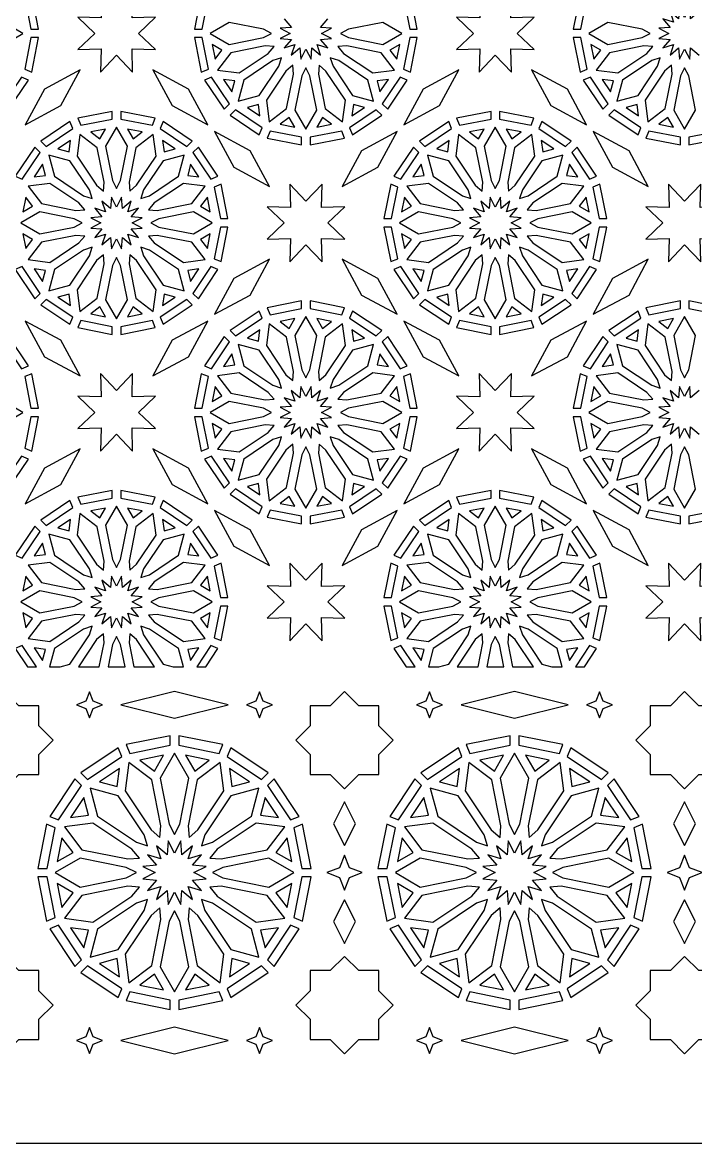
# Model space of a CAD drawing. Header units: millimetres. Extents: x 5 to 1085, y 1055 to 2435.
# Drawn here: x 300.3 to 549.1, y 1054.8 to 1469 of the extents above; entities that cross this region are included whole.
import ezdxf

# ---------------------------------------------------------------- set-up
doc = ezdxf.new("R2010")
doc.units = ezdxf.units.MM
doc.layers.add('CUT', color=1, linetype='CONTINUOUS')

msp = doc.modelspace()

# ---------------------------------------------------------------- linework, layer by layer
at = {"layer": 'CUT'}
for points in [[(1085.15, 2435), (1085.15, 1054.85), (5, 1054.85), (5, 2435)], [(306.266, 1466.5), (303.732, 1479.233), (301.133, 1478.155), (303.451, 1466.5)], [(335.075, 1456.839), (341.026, 1450.558), (340.793, 1459.207), (349.442, 1458.974), (343.161, 1464.925), (349.442, 1470.876), (340.793, 1470.643), (341.026, 1479.292), (335.075, 1473.011), (329.124, 1479.292), (329.357, 1470.643), (320.708, 1470.876), (326.989, 1464.925), (320.708, 1458.974), (329.357, 1459.207), (329.124, 1450.558)], [(366.699, 1466.5), (369.017, 1478.155), (366.418, 1479.233), (363.884, 1466.5)], [(446.266, 1466.5), (443.732, 1479.233), (441.133, 1478.155), (443.451, 1466.5)], [(475.075, 1456.839), (481.026, 1450.558), (480.793, 1459.207), (489.442, 1458.974), (483.161, 1464.925), (489.442, 1470.876), (480.793, 1470.643), (481.026, 1479.292), (475.075, 1473.011), (469.124, 1479.292), (469.357, 1470.643), (460.708, 1470.876), (466.989, 1464.925), (460.708, 1458.974), (469.357, 1459.207), (469.124, 1450.558)], [(506.699, 1466.5), (509.017, 1478.155), (506.418, 1479.233), (503.884, 1466.5)], [(280.763, 1463.411), (293.475, 1460.882), (300.479, 1464.925), (293.475, 1468.968), (280.763, 1466.439), (277.806, 1464.925)], [(389.387, 1466.439), (376.675, 1468.968), (369.671, 1464.925), (376.675, 1460.882), (389.387, 1463.411), (392.344, 1464.925)], [(420.763, 1463.411), (433.475, 1460.882), (440.479, 1464.925), (433.475, 1468.968), (420.763, 1466.439), (417.806, 1464.925)], [(529.387, 1466.439), (516.675, 1468.968), (509.671, 1464.925), (516.675, 1460.882), (529.387, 1463.411), (532.344, 1464.925)], [(303.732, 1450.617), (306.266, 1463.35), (303.451, 1463.35), (301.133, 1451.695)], [(369.017, 1451.695), (366.699, 1463.35), (363.884, 1463.35), (366.418, 1450.617)], [(443.732, 1450.617), (446.266, 1463.35), (443.451, 1463.35), (441.133, 1451.695)], [(509.017, 1451.695), (506.699, 1463.35), (503.884, 1463.35), (506.418, 1450.617)], [(371.49, 1455.41), (374.057, 1458.755), (370.406, 1460.863)], [(393.313, 1460.053), (390.002, 1460.321), (377.289, 1457.792), (372.367, 1451.376), (380.384, 1450.321), (391.162, 1457.523)], [(418.988, 1457.523), (429.766, 1450.321), (437.783, 1451.376), (432.861, 1457.792), (420.148, 1460.321), (416.837, 1460.053)], [(439.744, 1460.863), (436.093, 1458.755), (438.66, 1455.41)], [(511.49, 1455.41), (514.057, 1458.755), (510.406, 1460.863)], [(533.313, 1460.053), (530.002, 1460.321), (517.289, 1457.792), (512.367, 1451.376), (520.384, 1450.321), (531.162, 1457.523)], [(392.911, 1454.903), (382.134, 1447.702), (380.041, 1439.891), (387.852, 1441.984), (395.053, 1452.761), (396.073, 1455.923)], [(415.097, 1452.761), (422.298, 1441.984), (430.109, 1439.891), (428.016, 1447.702), (417.239, 1454.903), (414.077, 1455.923)], [(532.911, 1454.903), (522.134, 1447.702), (520.041, 1439.891), (527.852, 1441.984), (535.053, 1452.761), (536.073, 1455.923)], [(301.321, 1431.171), (314.519, 1438.276), (321.624, 1451.474), (308.426, 1444.369)], [(368.829, 1431.171), (361.724, 1444.369), (348.526, 1451.474), (355.631, 1438.276)], [(397.673, 1451.012), (390.471, 1440.234), (391.526, 1432.217), (397.942, 1437.139), (400.471, 1449.852), (400.203, 1453.163)], [(403.561, 1449.237), (401.032, 1436.525), (405.075, 1429.521), (409.118, 1436.525), (406.589, 1449.237), (405.075, 1452.194)], [(409.679, 1449.852), (412.208, 1437.139), (418.624, 1432.217), (419.679, 1440.234), (412.477, 1451.012), (409.947, 1453.163)], [(441.321, 1431.171), (454.519, 1438.276), (461.624, 1451.474), (448.426, 1444.369)], [(508.829, 1431.171), (501.724, 1444.369), (488.526, 1451.474), (495.631, 1438.276)], [(537.673, 1451.012), (530.471, 1440.234), (531.526, 1432.217), (537.942, 1437.139), (540.471, 1449.852), (540.203, 1453.163)], [(543.561, 1449.237), (541.032, 1436.525), (545.075, 1429.521), (549.118, 1436.525), (546.589, 1449.237), (545.075, 1452.194)], [(299.927, 1448.784), (293.325, 1438.903), (295.314, 1436.913), (302.527, 1447.707)], [(376.825, 1438.903), (370.223, 1448.784), (367.623, 1447.707), (374.836, 1436.913)], [(377.688, 1443.282), (378.779, 1447.355), (374.599, 1447.905)], [(435.551, 1447.905), (431.371, 1447.355), (432.462, 1443.282)], [(439.927, 1448.784), (433.325, 1438.903), (435.314, 1436.913), (442.527, 1447.707)], [(516.825, 1438.903), (510.223, 1448.784), (507.623, 1447.707), (514.836, 1436.913)], [(517.688, 1443.282), (518.779, 1447.355), (514.599, 1447.905)], [(388.055, 1434.449), (387.505, 1438.629), (383.432, 1437.538)], [(426.718, 1437.538), (422.645, 1438.629), (422.095, 1434.449)], [(528.055, 1434.449), (527.505, 1438.629), (523.432, 1437.538)], [(333.5, 1436.116), (320.767, 1433.582), (321.845, 1430.983), (333.5, 1433.301)], [(349.383, 1433.582), (336.65, 1436.116), (336.65, 1433.301), (348.305, 1430.983)], [(388.934, 1430.073), (379.053, 1436.675), (377.063, 1434.686), (387.857, 1427.473)], [(401.013, 1430.256), (398.905, 1433.907), (395.56, 1431.34)], [(414.59, 1431.34), (411.245, 1433.907), (409.137, 1430.256)], [(431.097, 1436.675), (421.216, 1430.073), (422.293, 1427.473), (433.087, 1434.686)], [(473.5, 1436.116), (460.767, 1433.582), (461.845, 1430.983), (473.5, 1433.301)], [(489.383, 1433.582), (476.65, 1436.116), (476.65, 1433.301), (488.305, 1430.983)], [(528.934, 1430.073), (519.053, 1436.675), (517.063, 1434.686), (527.857, 1427.473)], [(541.013, 1430.256), (538.905, 1433.907), (535.56, 1431.34)], [(309.053, 1423.175), (318.934, 1429.777), (317.857, 1432.377), (307.063, 1425.164)], [(331.013, 1429.594), (325.56, 1428.51), (328.905, 1425.943)], [(336.589, 1410.613), (339.118, 1423.325), (335.075, 1430.329), (331.032, 1423.325), (333.561, 1410.613), (335.075, 1407.656)], [(344.59, 1428.51), (339.137, 1429.594), (341.245, 1425.943)], [(363.087, 1425.164), (352.293, 1432.377), (351.216, 1429.777), (361.097, 1423.175)], [(403.5, 1426.549), (391.845, 1428.867), (390.767, 1426.268), (403.5, 1423.734)], [(418.305, 1428.867), (406.65, 1426.549), (406.65, 1423.734), (419.383, 1426.268)], [(449.053, 1423.175), (458.934, 1429.777), (457.857, 1432.377), (447.063, 1425.164)], [(471.013, 1429.594), (465.56, 1428.51), (468.905, 1425.943)], [(476.589, 1410.613), (479.118, 1423.325), (475.075, 1430.329), (471.032, 1423.325), (473.561, 1410.613), (475.075, 1407.656)], [(484.59, 1428.51), (479.137, 1429.594), (481.245, 1425.943)], [(503.087, 1425.164), (492.293, 1432.377), (491.216, 1429.777), (501.097, 1423.175)], [(543.5, 1426.549), (531.845, 1428.867), (530.767, 1426.268), (543.5, 1423.734)], [(546.65, 1423.734), (559.383, 1426.268), (558.305, 1428.867), (546.65, 1426.549)], [(318.055, 1425.401), (313.432, 1422.312), (317.505, 1421.221)], [(330.471, 1409.998), (327.942, 1422.711), (321.526, 1427.633), (320.471, 1419.616), (327.673, 1408.838), (330.203, 1406.687)], [(342.477, 1408.838), (349.679, 1419.616), (348.624, 1427.633), (342.208, 1422.711), (339.679, 1409.998), (339.947, 1406.687)], [(352.095, 1425.401), (352.645, 1421.221), (356.718, 1422.312)], [(371.321, 1428.679), (378.426, 1415.481), (391.624, 1408.376), (384.519, 1421.574)], [(438.829, 1428.679), (425.631, 1421.574), (418.526, 1408.376), (431.724, 1415.481)], [(458.055, 1425.401), (453.432, 1422.312), (457.505, 1421.221)], [(470.471, 1409.998), (467.942, 1422.711), (461.526, 1427.633), (460.471, 1419.616), (467.673, 1408.838), (470.203, 1406.687)], [(482.477, 1408.838), (489.679, 1419.616), (488.624, 1427.633), (482.208, 1422.711), (479.679, 1409.998), (479.947, 1406.687)], [(492.095, 1425.401), (492.645, 1421.221), (496.718, 1422.312)], [(511.321, 1428.679), (518.426, 1415.481), (531.624, 1408.376), (524.519, 1421.574)], [(300.223, 1411.066), (306.825, 1420.947), (304.836, 1422.937), (297.623, 1412.143)], [(372.527, 1412.143), (365.314, 1422.937), (363.325, 1420.947), (369.927, 1411.066)], [(440.223, 1411.066), (446.825, 1420.947), (444.836, 1422.937), (437.623, 1412.143)], [(512.527, 1412.143), (505.314, 1422.937), (503.325, 1420.947), (509.927, 1411.066)], [(307.688, 1416.568), (304.599, 1411.945), (308.779, 1412.495)], [(325.053, 1407.089), (317.852, 1417.866), (310.041, 1419.959), (312.134, 1412.148), (322.911, 1404.947), (326.073, 1403.927)], [(347.239, 1404.947), (358.016, 1412.148), (360.109, 1419.959), (352.298, 1417.866), (345.097, 1407.089), (344.077, 1403.927)], [(362.462, 1416.568), (361.371, 1412.495), (365.551, 1411.945)], [(447.688, 1416.568), (444.599, 1411.945), (448.779, 1412.495)], [(465.053, 1407.089), (457.852, 1417.866), (450.041, 1419.959), (452.134, 1412.148), (462.911, 1404.947), (466.073, 1403.927)], [(487.239, 1404.947), (498.016, 1412.148), (500.109, 1419.959), (492.298, 1417.866), (485.097, 1407.089), (484.077, 1403.927)], [(502.462, 1416.568), (501.371, 1412.495), (505.551, 1411.945)], [(321.162, 1402.327), (310.384, 1409.529), (302.367, 1408.474), (307.289, 1402.058), (320.002, 1399.529), (323.313, 1399.797)], [(350.148, 1399.529), (362.861, 1402.058), (367.783, 1408.474), (359.766, 1409.529), (348.988, 1402.327), (346.837, 1399.797)], [(376.266, 1396.5), (373.732, 1409.233), (371.133, 1408.155), (373.451, 1396.5)], [(405.075, 1386.839), (411.026, 1380.558), (410.793, 1389.207), (419.442, 1388.974), (413.161, 1394.925), (419.442, 1400.876), (410.793, 1400.643), (411.026, 1409.292), (405.075, 1403.011), (399.124, 1409.292), (399.357, 1400.643), (390.708, 1400.876), (396.989, 1394.925), (390.708, 1388.974), (399.357, 1389.207), (399.124, 1380.558)], [(436.699, 1396.5), (439.017, 1408.155), (436.418, 1409.233), (433.884, 1396.5)], [(461.162, 1402.327), (450.384, 1409.529), (442.367, 1408.474), (447.289, 1402.058), (460.002, 1399.529), (463.313, 1399.797)], [(490.148, 1399.529), (502.861, 1402.058), (507.783, 1408.474), (499.766, 1409.529), (488.988, 1402.327), (486.837, 1399.797)], [(516.266, 1396.5), (513.732, 1409.233), (511.133, 1408.155), (513.451, 1396.5)], [(545.075, 1386.839), (551.026, 1380.558), (550.793, 1389.207), (559.442, 1388.974), (553.161, 1394.925), (559.442, 1400.876), (550.793, 1400.643), (551.026, 1409.292), (545.075, 1403.011), (539.124, 1409.292), (539.357, 1400.643), (530.708, 1400.876), (536.989, 1394.925), (530.708, 1388.974), (539.357, 1389.207), (539.124, 1380.558)], [(301.49, 1404.44), (300.406, 1398.987), (304.057, 1401.095)], [(335.075, 1389.101), (336.968, 1385.407), (337.303, 1389.545), (340.467, 1386.856), (339.193, 1390.807), (343.144, 1389.533), (340.455, 1392.697), (344.593, 1393.032), (340.899, 1394.925), (344.593, 1396.818), (340.455, 1397.153), (343.144, 1400.317), (339.193, 1399.043), (340.467, 1402.994), (337.303, 1400.305), (336.968, 1404.443), (335.075, 1400.749), (333.182, 1404.443), (332.847, 1400.305), (329.683, 1402.994), (330.957, 1399.043), (327.006, 1400.317), (329.695, 1397.153), (325.557, 1396.818), (329.251, 1394.925), (325.557, 1393.032), (329.695, 1392.697), (327.006, 1389.533), (330.957, 1390.807), (329.683, 1386.856), (332.847, 1389.545), (333.182, 1385.407)], [(368.66, 1404.44), (366.093, 1401.095), (369.744, 1398.987)], [(441.49, 1404.44), (440.406, 1398.987), (444.057, 1401.095)], [(475.075, 1389.101), (476.968, 1385.407), (477.303, 1389.545), (480.467, 1386.856), (479.193, 1390.807), (483.144, 1389.533), (480.455, 1392.697), (484.593, 1393.032), (480.899, 1394.925), (484.593, 1396.818), (480.455, 1397.153), (483.144, 1400.317), (479.193, 1399.043), (480.467, 1402.994), (477.303, 1400.305), (476.968, 1404.443), (475.075, 1400.749), (473.182, 1404.443), (472.847, 1400.305), (469.683, 1402.994), (470.957, 1399.043), (467.006, 1400.317), (469.695, 1397.153), (465.557, 1396.818), (469.251, 1394.925), (465.557, 1393.032), (469.695, 1392.697), (467.006, 1389.533), (470.957, 1390.807), (469.683, 1386.856), (472.847, 1389.545), (473.182, 1385.407)], [(508.66, 1404.44), (506.093, 1401.095), (509.744, 1398.987)], [(319.387, 1396.439), (306.675, 1398.968), (299.671, 1394.925), (306.675, 1390.882), (319.387, 1393.411), (322.344, 1394.925)], [(350.763, 1393.411), (363.475, 1390.882), (370.479, 1394.925), (363.475, 1398.968), (350.763, 1396.439), (347.806, 1394.925)], [(459.387, 1396.439), (446.675, 1398.968), (439.671, 1394.925), (446.675, 1390.882), (459.387, 1393.411), (462.344, 1394.925)], [(490.763, 1393.411), (503.475, 1390.882), (510.479, 1394.925), (503.475, 1398.968), (490.763, 1396.439), (487.806, 1394.925)], [(373.732, 1380.617), (376.266, 1393.35), (373.451, 1393.35), (371.133, 1381.695)], [(439.017, 1381.695), (436.699, 1393.35), (433.884, 1393.35), (436.418, 1380.617)], [(513.732, 1380.617), (516.266, 1393.35), (513.451, 1393.35), (511.133, 1381.695)], [(301.49, 1385.41), (304.057, 1388.755), (300.406, 1390.863)], [(323.313, 1390.053), (320.002, 1390.321), (307.289, 1387.792), (302.367, 1381.376), (310.384, 1380.321), (321.162, 1387.523)], [(348.988, 1387.523), (359.766, 1380.321), (367.783, 1381.376), (362.861, 1387.792), (350.148, 1390.321), (346.837, 1390.053)], [(369.744, 1390.863), (366.093, 1388.755), (368.66, 1385.41)], [(441.49, 1385.41), (444.057, 1388.755), (440.406, 1390.863)], [(463.313, 1390.053), (460.002, 1390.321), (447.289, 1387.792), (442.367, 1381.376), (450.384, 1380.321), (461.162, 1387.523)], [(488.988, 1387.523), (499.766, 1380.321), (507.783, 1381.376), (502.861, 1387.792), (490.148, 1390.321), (486.837, 1390.053)], [(509.744, 1390.863), (506.093, 1388.755), (508.66, 1385.41)], [(322.911, 1384.903), (312.134, 1377.702), (310.041, 1369.891), (317.852, 1371.984), (325.053, 1382.761), (326.073, 1385.923)], [(345.097, 1382.761), (352.298, 1371.984), (360.109, 1369.891), (358.016, 1377.702), (347.239, 1384.903), (344.077, 1385.923)], [(462.911, 1384.903), (452.134, 1377.702), (450.041, 1369.891), (457.852, 1371.984), (465.053, 1382.761), (466.073, 1385.923)], [(485.097, 1382.761), (492.298, 1371.984), (500.109, 1369.891), (498.016, 1377.702), (487.239, 1384.903), (484.077, 1385.923)], [(327.673, 1381.012), (320.471, 1370.234), (321.526, 1362.217), (327.942, 1367.139), (330.471, 1379.852), (330.203, 1383.163)], [(333.561, 1379.237), (331.032, 1366.525), (335.075, 1359.521), (339.118, 1366.525), (336.589, 1379.237), (335.075, 1382.194)], [(339.679, 1379.852), (342.208, 1367.139), (348.624, 1362.217), (349.679, 1370.234), (342.477, 1381.012), (339.947, 1383.163)], [(371.321, 1361.171), (384.519, 1368.276), (391.624, 1381.474), (378.426, 1374.369)], [(438.829, 1361.171), (431.724, 1374.369), (418.526, 1381.474), (425.631, 1368.276)], [(467.673, 1381.012), (460.471, 1370.234), (461.526, 1362.217), (467.942, 1367.139), (470.471, 1379.852), (470.203, 1383.163)], [(473.561, 1379.237), (471.032, 1366.525), (475.075, 1359.521), (479.118, 1366.525), (476.589, 1379.237), (475.075, 1382.194)], [(479.679, 1379.852), (482.208, 1367.139), (488.624, 1362.217), (489.679, 1370.234), (482.477, 1381.012), (479.947, 1383.163)], [(511.321, 1361.171), (524.519, 1368.276), (531.624, 1381.474), (518.426, 1374.369)], [(306.825, 1368.903), (300.223, 1378.784), (297.623, 1377.707), (304.836, 1366.913)], [(307.688, 1373.282), (308.779, 1377.355), (304.599, 1377.905)], [(365.551, 1377.905), (361.371, 1377.355), (362.462, 1373.282)], [(369.927, 1378.784), (363.325, 1368.903), (365.314, 1366.913), (372.527, 1377.707)], [(446.825, 1368.903), (440.223, 1378.784), (437.623, 1377.707), (444.836, 1366.913)], [(447.688, 1373.282), (448.779, 1377.355), (444.599, 1377.905)], [(505.551, 1377.905), (501.371, 1377.355), (502.462, 1373.282)], [(509.927, 1378.784), (503.325, 1368.903), (505.314, 1366.913), (512.527, 1377.707)], [(318.934, 1360.073), (309.053, 1366.675), (307.063, 1364.686), (317.857, 1357.473)], [(318.055, 1364.449), (317.505, 1368.629), (313.432, 1367.538)], [(361.097, 1366.675), (351.216, 1360.073), (352.293, 1357.473), (363.087, 1364.686)], [(356.718, 1367.538), (352.645, 1368.629), (352.095, 1364.449)], [(458.934, 1360.073), (449.053, 1366.675), (447.063, 1364.686), (457.857, 1357.473)], [(458.055, 1364.449), (457.505, 1368.629), (453.432, 1367.538)], [(501.097, 1366.675), (491.216, 1360.073), (492.293, 1357.473), (503.087, 1364.686)], [(496.718, 1367.538), (492.645, 1368.629), (492.095, 1364.449)], [(331.013, 1360.256), (328.905, 1363.907), (325.56, 1361.34)], [(344.59, 1361.34), (341.245, 1363.907), (339.137, 1360.256)], [(403.5, 1366.116), (390.767, 1363.582), (391.845, 1360.983), (403.5, 1363.301)], [(419.383, 1363.582), (406.65, 1366.116), (406.65, 1363.301), (418.305, 1360.983)], [(471.013, 1360.256), (468.905, 1363.907), (465.56, 1361.34)], [(484.59, 1361.34), (481.245, 1363.907), (479.137, 1360.256)], [(543.5, 1366.116), (530.767, 1363.582), (531.845, 1360.983), (543.5, 1363.301)], [(546.65, 1363.301), (558.305, 1360.983), (559.383, 1363.582), (546.65, 1366.116)], [(301.321, 1358.679), (308.426, 1345.481), (321.624, 1338.376), (314.519, 1351.574)], [(333.5, 1356.549), (321.845, 1358.867), (320.767, 1356.268), (333.5, 1353.734)], [(348.305, 1358.867), (336.65, 1356.549), (336.65, 1353.734), (349.383, 1356.268)], [(368.829, 1358.679), (355.631, 1351.574), (348.526, 1338.376), (361.724, 1345.481)], [(379.053, 1353.175), (388.934, 1359.777), (387.857, 1362.377), (377.063, 1355.164)], [(401.013, 1359.594), (395.56, 1358.51), (398.905, 1355.943)], [(406.589, 1340.613), (409.118, 1353.325), (405.075, 1360.329), (401.032, 1353.325), (403.561, 1340.613), (405.075, 1337.656)], [(414.59, 1358.51), (409.137, 1359.594), (411.245, 1355.943)], [(433.087, 1355.164), (422.293, 1362.377), (421.216, 1359.777), (431.097, 1353.175)], [(441.321, 1358.679), (448.426, 1345.481), (461.624, 1338.376), (454.519, 1351.574)], [(473.5, 1356.549), (461.845, 1358.867), (460.767, 1356.268), (473.5, 1353.734)], [(488.305, 1358.867), (476.65, 1356.549), (476.65, 1353.734), (489.383, 1356.268)], [(508.829, 1358.679), (495.631, 1351.574), (488.526, 1338.376), (501.724, 1345.481)], [(519.053, 1353.175), (528.934, 1359.777), (527.857, 1362.377), (517.063, 1355.164)], [(541.013, 1359.594), (535.56, 1358.51), (538.905, 1355.943)], [(546.589, 1340.613), (549.118, 1353.325), (545.075, 1360.329), (541.032, 1353.325), (543.561, 1340.613), (545.075, 1337.656)], [(388.055, 1355.401), (383.432, 1352.312), (387.505, 1351.221)], [(400.471, 1339.998), (397.942, 1352.711), (391.526, 1357.633), (390.471, 1349.616), (397.673, 1338.838), (400.203, 1336.687)], [(412.477, 1338.838), (419.679, 1349.616), (418.624, 1357.633), (412.208, 1352.711), (409.679, 1339.998), (409.947, 1336.687)], [(422.095, 1355.401), (422.645, 1351.221), (426.718, 1352.312)], [(528.055, 1355.401), (523.432, 1352.312), (527.505, 1351.221)], [(540.471, 1339.998), (537.942, 1352.711), (531.526, 1357.633), (530.471, 1349.616), (537.673, 1338.838), (540.203, 1336.687)], [(302.527, 1342.143), (295.314, 1352.937), (293.325, 1350.947), (299.927, 1341.066)], [(370.223, 1341.066), (376.825, 1350.947), (374.836, 1352.937), (367.623, 1342.143)], [(442.527, 1342.143), (435.314, 1352.937), (433.325, 1350.947), (439.927, 1341.066)], [(510.223, 1341.066), (516.825, 1350.947), (514.836, 1352.937), (507.623, 1342.143)], [(377.688, 1346.568), (374.599, 1341.945), (378.779, 1342.495)], [(395.053, 1337.089), (387.852, 1347.866), (380.041, 1349.959), (382.134, 1342.148), (392.911, 1334.947), (396.073, 1333.927)], [(417.239, 1334.947), (428.016, 1342.148), (430.109, 1349.959), (422.298, 1347.866), (415.097, 1337.089), (414.077, 1333.927)], [(432.462, 1346.568), (431.371, 1342.495), (435.551, 1341.945)], [(517.688, 1346.568), (514.599, 1341.945), (518.779, 1342.495)], [(535.053, 1337.089), (527.852, 1347.866), (520.041, 1349.959), (522.134, 1342.148), (532.911, 1334.947), (536.073, 1333.927)], [(306.266, 1326.5), (303.732, 1339.233), (301.133, 1338.155), (303.451, 1326.5)], [(335.075, 1316.839), (341.026, 1310.558), (340.793, 1319.207), (349.442, 1318.974), (343.161, 1324.925), (349.442, 1330.876), (340.793, 1330.643), (341.026, 1339.292), (335.075, 1333.011), (329.124, 1339.292), (329.357, 1330.643), (320.708, 1330.876), (326.989, 1324.925), (320.708, 1318.974), (329.357, 1319.207), (329.124, 1310.558)], [(366.699, 1326.5), (369.017, 1338.155), (366.418, 1339.233), (363.884, 1326.5)], [(391.162, 1332.327), (380.384, 1339.529), (372.367, 1338.474), (377.289, 1332.058), (390.002, 1329.529), (393.313, 1329.797)], [(420.148, 1329.529), (432.861, 1332.058), (437.783, 1338.474), (429.766, 1339.529), (418.988, 1332.327), (416.837, 1329.797)], [(446.266, 1326.5), (443.732, 1339.233), (441.133, 1338.155), (443.451, 1326.5)], [(475.075, 1316.839), (481.026, 1310.558), (480.793, 1319.207), (489.442, 1318.974), (483.161, 1324.925), (489.442, 1330.876), (480.793, 1330.643), (481.026, 1339.292), (475.075, 1333.011), (469.124, 1339.292), (469.357, 1330.643), (460.708, 1330.876), (466.989, 1324.925), (460.708, 1318.974), (469.357, 1319.207), (469.124, 1310.558)], [(506.699, 1326.5), (509.017, 1338.155), (506.418, 1339.233), (503.884, 1326.5)], [(531.162, 1332.327), (520.384, 1339.529), (512.367, 1338.474), (517.289, 1332.058), (530.002, 1329.529), (533.313, 1329.797)], [(371.49, 1334.44), (370.406, 1328.987), (374.057, 1331.095)], [(405.075, 1319.101), (406.968, 1315.407), (407.303, 1319.545), (410.467, 1316.856), (409.193, 1320.807), (413.144, 1319.533), (410.455, 1322.697), (414.593, 1323.032), (410.899, 1324.925), (414.593, 1326.818), (410.455, 1327.153), (413.144, 1330.317), (409.193, 1329.043), (410.467, 1332.994), (407.303, 1330.305), (406.968, 1334.443), (405.075, 1330.749), (403.182, 1334.443), (402.847, 1330.305), (399.683, 1332.994), (400.957, 1329.043), (397.006, 1330.317), (399.695, 1327.153), (395.557, 1326.818), (399.251, 1324.925), (395.557, 1323.032), (399.695, 1322.697), (397.006, 1319.533), (400.957, 1320.807), (399.683, 1316.856), (402.847, 1319.545), (403.182, 1315.407)], [(438.66, 1334.44), (436.093, 1331.095), (439.744, 1328.987)], [(511.49, 1334.44), (510.406, 1328.987), (514.057, 1331.095)], [(280.763, 1323.411), (293.475, 1320.882), (300.479, 1324.925), (293.475, 1328.968), (280.763, 1326.439), (277.806, 1324.925)], [(389.387, 1326.439), (376.675, 1328.968), (369.671, 1324.925), (376.675, 1320.882), (389.387, 1323.411), (392.344, 1324.925)], [(420.763, 1323.411), (433.475, 1320.882), (440.479, 1324.925), (433.475, 1328.968), (420.763, 1326.439), (417.806, 1324.925)], [(529.387, 1326.439), (516.675, 1328.968), (509.671, 1324.925), (516.675, 1320.882), (529.387, 1323.411), (532.344, 1324.925)], [(303.732, 1310.617), (306.266, 1323.35), (303.451, 1323.35), (301.133, 1311.695)], [(369.017, 1311.695), (366.699, 1323.35), (363.884, 1323.35), (366.418, 1310.617)], [(443.732, 1310.617), (446.266, 1323.35), (443.451, 1323.35), (441.133, 1311.695)], [(509.017, 1311.695), (506.699, 1323.35), (503.884, 1323.35), (506.418, 1310.617)], [(371.49, 1315.41), (374.057, 1318.755), (370.406, 1320.863)], [(393.313, 1320.053), (390.002, 1320.321), (377.289, 1317.792), (372.367, 1311.376), (380.384, 1310.321), (391.162, 1317.523)], [(418.988, 1317.523), (429.766, 1310.321), (437.783, 1311.376), (432.861, 1317.792), (420.148, 1320.321), (416.837, 1320.053)], [(439.744, 1320.863), (436.093, 1318.755), (438.66, 1315.41)], [(511.49, 1315.41), (514.057, 1318.755), (510.406, 1320.863)], [(533.313, 1320.053), (530.002, 1320.321), (517.289, 1317.792), (512.367, 1311.376), (520.384, 1310.321), (531.162, 1317.523)], [(392.911, 1314.903), (382.134, 1307.702), (380.041, 1299.891), (387.852, 1301.984), (395.053, 1312.761), (396.073, 1315.923)], [(397.673, 1311.012), (390.471, 1300.234), (391.526, 1292.217), (397.942, 1297.139), (400.471, 1309.852), (400.203, 1313.163)], [(409.679, 1309.852), (412.208, 1297.139), (418.624, 1292.217), (419.679, 1300.234), (412.477, 1311.012), (409.947, 1313.163)], [(415.097, 1312.761), (422.298, 1301.984), (430.109, 1299.891), (428.016, 1307.702), (417.239, 1314.903), (414.077, 1315.923)], [(532.911, 1314.903), (522.134, 1307.702), (520.041, 1299.891), (527.852, 1301.984), (535.053, 1312.761), (536.073, 1315.923)], [(537.673, 1311.012), (530.471, 1300.234), (531.526, 1292.217), (537.942, 1297.139), (540.471, 1309.852), (540.203, 1313.163)], [(299.927, 1308.784), (293.325, 1298.903), (295.314, 1296.913), (302.527, 1307.707)], [(301.321, 1291.171), (314.519, 1298.276), (321.624, 1311.474), (308.426, 1304.369)], [(368.829, 1291.171), (361.724, 1304.369), (348.526, 1311.474), (355.631, 1298.276)], [(376.825, 1298.903), (370.223, 1308.784), (367.623, 1307.707), (374.836, 1296.913)], [(403.561, 1309.237), (401.032, 1296.525), (405.075, 1289.521), (409.118, 1296.525), (406.589, 1309.237), (405.075, 1312.194)], [(439.927, 1308.784), (433.325, 1298.903), (435.314, 1296.913), (442.527, 1307.707)], [(441.321, 1291.171), (454.519, 1298.276), (461.624, 1311.474), (448.426, 1304.369)], [(508.829, 1291.171), (501.724, 1304.369), (488.526, 1311.474), (495.631, 1298.276)], [(516.825, 1298.903), (510.223, 1308.784), (507.623, 1307.707), (514.836, 1296.913)], [(543.561, 1309.237), (541.032, 1296.525), (545.075, 1289.521), (549.118, 1296.525), (546.589, 1309.237), (545.075, 1312.194)], [(377.688, 1303.282), (378.779, 1307.355), (374.599, 1307.905)], [(435.551, 1307.905), (431.371, 1307.355), (432.462, 1303.282)], [(517.688, 1303.282), (518.779, 1307.355), (514.599, 1307.905)], [(388.934, 1290.073), (379.053, 1296.675), (377.063, 1294.686), (387.857, 1287.473)], [(388.055, 1294.449), (387.505, 1298.629), (383.432, 1297.538)], [(431.097, 1296.675), (421.216, 1290.073), (422.293, 1287.473), (433.087, 1294.686)], [(426.718, 1297.538), (422.645, 1298.629), (422.095, 1294.449)], [(528.934, 1290.073), (519.053, 1296.675), (517.063, 1294.686), (527.857, 1287.473)], [(528.055, 1294.449), (527.505, 1298.629), (523.432, 1297.538)], [(309.053, 1283.175), (318.934, 1289.777), (317.857, 1292.377), (307.063, 1285.164)], [(333.5, 1296.116), (320.767, 1293.582), (321.845, 1290.983), (333.5, 1293.301)], [(349.383, 1293.582), (336.65, 1296.116), (336.65, 1293.301), (348.305, 1290.983)], [(363.087, 1285.164), (352.293, 1292.377), (351.216, 1289.777), (361.097, 1283.175)], [(401.013, 1290.256), (398.905, 1293.907), (395.56, 1291.34)], [(414.59, 1291.34), (411.245, 1293.907), (409.137, 1290.256)], [(449.053, 1283.175), (458.934, 1289.777), (457.857, 1292.377), (447.063, 1285.164)], [(473.5, 1296.116), (460.767, 1293.582), (461.845, 1290.983), (473.5, 1293.301)], [(489.383, 1293.582), (476.65, 1296.116), (476.65, 1293.301), (488.305, 1290.983)], [(503.087, 1285.164), (492.293, 1292.377), (491.216, 1289.777), (501.097, 1283.175)], [(541.013, 1290.256), (538.905, 1293.907), (535.56, 1291.34)], [(331.013, 1289.594), (325.56, 1288.51), (328.905, 1285.943)], [(336.589, 1270.613), (339.118, 1283.325), (335.075, 1290.329), (331.032, 1283.325), (333.561, 1270.613), (335.075, 1267.656)], [(344.59, 1288.51), (339.137, 1289.594), (341.245, 1285.943)], [(371.321, 1288.679), (378.426, 1275.481), (391.624, 1268.376), (384.519, 1281.574)], [(403.5, 1286.549), (391.845, 1288.867), (390.767, 1286.268), (403.5, 1283.734)], [(418.305, 1288.867), (406.65, 1286.549), (406.65, 1283.734), (419.383, 1286.268)], [(438.829, 1288.679), (425.631, 1281.574), (418.526, 1268.376), (431.724, 1275.481)], [(471.013, 1289.594), (465.56, 1288.51), (468.905, 1285.943)], [(476.589, 1270.613), (479.118, 1283.325), (475.075, 1290.329), (471.032, 1283.325), (473.561, 1270.613), (475.075, 1267.656)], [(484.59, 1288.51), (479.137, 1289.594), (481.245, 1285.943)], [(511.321, 1288.679), (518.426, 1275.481), (531.624, 1268.376), (524.519, 1281.574)], [(543.5, 1286.549), (531.845, 1288.867), (530.767, 1286.268), (543.5, 1283.734)], [(546.65, 1283.734), (559.383, 1286.268), (558.305, 1288.867), (546.65, 1286.549)], [(318.055, 1285.401), (313.432, 1282.312), (317.505, 1281.221)], [(330.471, 1269.998), (327.942, 1282.711), (321.526, 1287.633), (320.471, 1279.616), (327.673, 1268.838), (330.203, 1266.687)], [(342.477, 1268.838), (349.679, 1279.616), (348.624, 1287.633), (342.208, 1282.711), (339.679, 1269.998), (339.947, 1266.687)], [(352.095, 1285.401), (352.645, 1281.221), (356.718, 1282.312)], [(458.055, 1285.401), (453.432, 1282.312), (457.505, 1281.221)], [(470.471, 1269.998), (467.942, 1282.711), (461.526, 1287.633), (460.471, 1279.616), (467.673, 1268.838), (470.203, 1266.687)], [(482.477, 1268.838), (489.679, 1279.616), (488.624, 1287.633), (482.208, 1282.711), (479.679, 1269.998), (479.947, 1266.687)], [(492.095, 1285.401), (492.645, 1281.221), (496.718, 1282.312)], [(300.223, 1271.066), (306.825, 1280.947), (304.836, 1282.937), (297.623, 1272.143)], [(325.053, 1267.089), (317.852, 1277.866), (310.041, 1279.959), (312.134, 1272.148), (322.911, 1264.947), (326.073, 1263.927)], [(347.239, 1264.947), (358.016, 1272.148), (360.109, 1279.959), (352.298, 1277.866), (345.097, 1267.089), (344.077, 1263.927)], [(372.527, 1272.143), (365.314, 1282.937), (363.325, 1280.947), (369.927, 1271.066)], [(440.223, 1271.066), (446.825, 1280.947), (444.836, 1282.937), (437.623, 1272.143)], [(465.053, 1267.089), (457.852, 1277.866), (450.041, 1279.959), (452.134, 1272.148), (462.911, 1264.947), (466.073, 1263.927)], [(487.239, 1264.947), (498.016, 1272.148), (500.109, 1279.959), (492.298, 1277.866), (485.097, 1267.089), (484.077, 1263.927)], [(512.527, 1272.143), (505.314, 1282.937), (503.325, 1280.947), (509.927, 1271.066)], [(307.688, 1276.568), (304.599, 1271.945), (308.779, 1272.495)], [(362.462, 1276.568), (361.371, 1272.495), (365.551, 1271.945)], [(447.688, 1276.568), (444.599, 1271.945), (448.779, 1272.495)], [(502.462, 1276.568), (501.371, 1272.495), (505.551, 1271.945)], [(321.162, 1262.327), (310.384, 1269.529), (302.367, 1268.474), (307.289, 1262.058), (320.002, 1259.529), (323.313, 1259.797)], [(350.148, 1259.529), (362.861, 1262.058), (367.783, 1268.474), (359.766, 1269.529), (348.988, 1262.327), (346.837, 1259.797)], [(376.266, 1256.5), (373.732, 1269.233), (371.133, 1268.155), (373.451, 1256.5)], [(405.075, 1246.839), (411.026, 1240.558), (410.793, 1249.207), (419.442, 1248.974), (413.161, 1254.925), (419.442, 1260.876), (410.793, 1260.643), (411.026, 1269.292), (405.075, 1263.011), (399.124, 1269.292), (399.357, 1260.643), (390.708, 1260.876), (396.989, 1254.925), (390.708, 1248.974), (399.357, 1249.207), (399.124, 1240.558)], [(436.699, 1256.5), (439.017, 1268.155), (436.418, 1269.233), (433.884, 1256.5)], [(461.162, 1262.327), (450.384, 1269.529), (442.367, 1268.474), (447.289, 1262.058), (460.002, 1259.529), (463.313, 1259.797)], [(490.148, 1259.529), (502.861, 1262.058), (507.783, 1268.474), (499.766, 1269.529), (488.988, 1262.327), (486.837, 1259.797)], [(516.266, 1256.5), (513.732, 1269.233), (511.133, 1268.155), (513.451, 1256.5)], [(545.075, 1246.839), (551.026, 1240.558), (550.793, 1249.207), (559.442, 1248.974), (553.161, 1254.925), (559.442, 1260.876), (550.793, 1260.643), (551.026, 1269.292), (545.075, 1263.011), (539.124, 1269.292), (539.357, 1260.643), (530.708, 1260.876), (536.989, 1254.925), (530.708, 1248.974), (539.357, 1249.207), (539.124, 1240.558)], [(301.49, 1264.44), (300.406, 1258.987), (304.057, 1261.095)], [(335.075, 1249.101), (336.968, 1245.407), (337.303, 1249.545), (340.467, 1246.856), (339.193, 1250.807), (343.144, 1249.533), (340.455, 1252.697), (344.593, 1253.032), (340.899, 1254.925), (344.593, 1256.818), (340.455, 1257.153), (343.144, 1260.317), (339.193, 1259.043), (340.467, 1262.994), (337.303, 1260.305), (336.968, 1264.443), (335.075, 1260.749), (333.182, 1264.443), (332.847, 1260.305), (329.683, 1262.994), (330.957, 1259.043), (327.006, 1260.317), (329.695, 1257.153), (325.557, 1256.818), (329.251, 1254.925), (325.557, 1253.032), (329.695, 1252.697), (327.006, 1249.533), (330.957, 1250.807), (329.683, 1246.856), (332.847, 1249.545), (333.182, 1245.407)], [(368.66, 1264.44), (366.093, 1261.095), (369.744, 1258.987)], [(441.49, 1264.44), (440.406, 1258.987), (444.057, 1261.095)], [(475.075, 1249.101), (476.968, 1245.407), (477.303, 1249.545), (480.467, 1246.856), (479.193, 1250.807), (483.144, 1249.533), (480.455, 1252.697), (484.593, 1253.032), (480.899, 1254.925), (484.593, 1256.818), (480.455, 1257.153), (483.144, 1260.317), (479.193, 1259.043), (480.467, 1262.994), (477.303, 1260.305), (476.968, 1264.443), (475.075, 1260.749), (473.182, 1264.443), (472.847, 1260.305), (469.683, 1262.994), (470.957, 1259.043), (467.006, 1260.317), (469.695, 1257.153), (465.557, 1256.818), (469.251, 1254.925), (465.557, 1253.032), (469.695, 1252.697), (467.006, 1249.533), (470.957, 1250.807), (469.683, 1246.856), (472.847, 1249.545), (473.182, 1245.407)], [(508.66, 1264.44), (506.093, 1261.095), (509.744, 1258.987)], [(319.387, 1256.439), (306.675, 1258.968), (299.671, 1254.925), (306.675, 1250.882), (319.387, 1253.411), (322.344, 1254.925)], [(350.763, 1253.411), (363.475, 1250.882), (370.479, 1254.925), (363.475, 1258.968), (350.763, 1256.439), (347.806, 1254.925)], [(459.387, 1256.439), (446.675, 1258.968), (439.671, 1254.925), (446.675, 1250.882), (459.387, 1253.411), (462.344, 1254.925)], [(490.763, 1253.411), (503.475, 1250.882), (510.479, 1254.925), (503.475, 1258.968), (490.763, 1256.439), (487.806, 1254.925)], [(301.49, 1245.41), (304.057, 1248.755), (300.406, 1250.863)], [(369.744, 1250.863), (366.093, 1248.755), (368.66, 1245.41)], [(373.732, 1240.617), (376.266, 1253.35), (373.451, 1253.35), (371.133, 1241.695)], [(439.017, 1241.695), (436.699, 1253.35), (433.884, 1253.35), (436.418, 1240.617)], [(441.49, 1245.41), (444.057, 1248.755), (440.406, 1250.863)], [(509.744, 1250.863), (506.093, 1248.755), (508.66, 1245.41)], [(513.732, 1240.617), (516.266, 1253.35), (513.451, 1253.35), (511.133, 1241.695)], [(323.313, 1250.053), (320.002, 1250.321), (307.289, 1247.792), (302.367, 1241.376), (310.384, 1240.321), (321.162, 1247.523)], [(348.988, 1247.523), (359.766, 1240.321), (367.783, 1241.376), (362.861, 1247.792), (350.148, 1250.321), (346.837, 1250.053)], [(463.313, 1250.053), (460.002, 1250.321), (447.289, 1247.792), (442.367, 1241.376), (450.384, 1240.321), (461.162, 1247.523)], [(488.988, 1247.523), (499.766, 1240.321), (507.783, 1241.376), (502.861, 1247.792), (490.148, 1250.321), (486.837, 1250.053)], [(314.18, 1231), (317.852, 1231.984), (325.053, 1242.761), (326.073, 1245.923), (322.911, 1244.903), (312.134, 1237.702), (310.338, 1231)], [(328.71, 1231), (330.471, 1239.852), (330.203, 1243.163), (327.673, 1241.012), (320.983, 1231)], [(349.167, 1231), (342.477, 1241.012), (339.947, 1243.163), (339.679, 1239.852), (341.44, 1231)], [(359.812, 1231), (358.016, 1237.702), (347.239, 1244.903), (344.077, 1245.923), (345.097, 1242.761), (352.298, 1231.984), (355.97, 1231)], [(454.18, 1231), (457.852, 1231.984), (465.053, 1242.761), (466.073, 1245.923), (462.911, 1244.903), (452.134, 1237.702), (450.338, 1231)], [(468.71, 1231), (470.471, 1239.852), (470.203, 1243.163), (467.673, 1241.012), (460.983, 1231)], [(489.167, 1231), (482.477, 1241.012), (479.947, 1243.163), (479.679, 1239.852), (481.44, 1231)], [(499.812, 1231), (498.016, 1237.702), (487.239, 1244.903), (484.077, 1245.923), (485.097, 1242.761), (492.298, 1231.984), (495.97, 1231)], [(305.425, 1231), (300.223, 1238.784), (297.623, 1237.707), (302.104, 1231)], [(338.229, 1231), (336.589, 1239.237), (335.075, 1242.194), (333.561, 1239.237), (331.921, 1231)], [(368.046, 1231), (372.527, 1237.707), (369.927, 1238.784), (364.725, 1231)], [(445.425, 1231), (440.223, 1238.784), (437.623, 1237.707), (442.104, 1231)], [(478.229, 1231), (476.589, 1239.237), (475.075, 1242.194), (473.561, 1239.237), (471.921, 1231)], [(508.046, 1231), (512.527, 1237.707), (509.927, 1238.784), (504.725, 1231)], [(307.688, 1233.282), (308.779, 1237.355), (304.599, 1237.905)], [(365.551, 1237.905), (361.371, 1237.355), (362.462, 1233.282)], [(447.688, 1233.282), (448.779, 1237.355), (444.599, 1237.905)], [(505.551, 1237.905), (501.371, 1237.355), (502.462, 1233.282)], [(311.63, 1203.835), (306.363, 1209.102), (306.363, 1216.552), (298.914, 1216.552), (293.646, 1221.819), (288.379, 1216.552), (280.93, 1216.552), (280.93, 1209.102), (275.662, 1203.835), (280.93, 1198.568), (280.93, 1191.118), (288.379, 1191.118), (293.646, 1185.851), (298.914, 1191.118), (306.363, 1191.118), (306.363, 1198.568)], [(329.896, 1216.9), (326.438, 1218.263), (325.075, 1221.721), (323.712, 1218.263), (320.254, 1216.9), (323.712, 1215.537), (325.075, 1212.079), (326.438, 1215.537)], [(356.504, 1221.848), (336.698, 1216.9), (356.504, 1211.952), (376.309, 1216.9)], [(392.753, 1216.9), (389.295, 1218.263), (387.932, 1221.721), (386.569, 1218.263), (383.111, 1216.9), (386.569, 1215.537), (387.932, 1212.079), (389.295, 1215.537)], [(437.345, 1203.835), (432.077, 1209.102), (432.077, 1216.552), (424.628, 1216.552), (419.361, 1221.819), (414.093, 1216.552), (406.644, 1216.552), (406.644, 1209.102), (401.377, 1203.835), (406.644, 1198.568), (406.644, 1191.118), (414.093, 1191.118), (419.361, 1185.851), (424.628, 1191.118), (432.077, 1191.118), (432.077, 1198.568)], [(455.61, 1216.9), (452.153, 1218.263), (450.789, 1221.721), (449.426, 1218.263), (445.968, 1216.9), (449.426, 1215.537), (450.789, 1212.079), (452.153, 1215.537)], [(482.218, 1221.848), (462.413, 1216.9), (482.218, 1211.952), (502.023, 1216.9)], [(518.467, 1216.9), (515.01, 1218.263), (513.646, 1221.721), (512.283, 1218.263), (508.825, 1216.9), (512.283, 1215.537), (513.646, 1212.079), (515.01, 1215.537)], [(532.358, 1198.568), (532.358, 1191.118), (539.808, 1191.118), (545.075, 1185.851), (550.342, 1191.118), (557.792, 1191.118), (557.792, 1198.568), (563.059, 1203.835), (557.792, 1209.102), (557.792, 1216.552), (550.342, 1216.552), (545.075, 1221.819), (539.808, 1216.552), (532.358, 1216.552), (532.358, 1209.102), (527.091, 1203.835)], [(354.929, 1205.456), (338.621, 1202.211), (339.954, 1198.996), (354.929, 1201.974)], [(374.386, 1202.211), (358.079, 1205.456), (358.079, 1201.974), (373.053, 1198.996)], [(480.643, 1205.456), (464.336, 1202.211), (465.668, 1198.996), (480.643, 1201.974)], [(500.1, 1202.211), (483.793, 1205.456), (483.793, 1201.974), (498.767, 1198.996)], [(335.712, 1201.006), (321.887, 1191.769), (324.349, 1189.308), (337.043, 1197.79)], [(391.12, 1191.769), (377.295, 1201.006), (375.964, 1197.79), (388.658, 1189.308)], [(461.426, 1201.006), (447.602, 1191.769), (450.063, 1189.308), (462.758, 1197.79)], [(516.834, 1191.769), (503.01, 1201.006), (501.678, 1197.79), (514.372, 1189.308)], [(349.051, 1192.394), (352.442, 1198.268), (343.669, 1196.523)], [(356.504, 1169.001), (358.455, 1172.811), (361.83, 1189.776), (356.504, 1199.002), (351.177, 1189.776), (354.552, 1172.811)], [(360.565, 1198.268), (363.956, 1192.394), (369.338, 1196.523)], [(474.765, 1192.394), (478.156, 1198.268), (469.383, 1196.523)], [(482.218, 1169.001), (484.169, 1172.811), (487.544, 1189.776), (482.218, 1199.002), (476.891, 1189.776), (480.266, 1172.811)], [(486.279, 1198.268), (489.671, 1192.394), (495.052, 1196.523)], [(335.28, 1186.689), (336.165, 1193.415), (328.727, 1188.445)], [(351.117, 1167.93), (351.462, 1172.197), (348.088, 1189.162), (339.636, 1195.646), (338.246, 1185.085), (347.856, 1170.702)], [(365.151, 1170.702), (374.762, 1185.085), (373.372, 1195.646), (364.919, 1189.162), (361.545, 1172.197), (361.89, 1167.93)], [(376.842, 1193.415), (377.727, 1186.689), (384.28, 1188.445)], [(460.994, 1186.689), (461.879, 1193.415), (454.441, 1188.445)], [(476.831, 1167.93), (477.176, 1172.197), (473.802, 1189.162), (465.35, 1195.646), (463.96, 1185.085), (473.57, 1170.702)], [(490.865, 1170.702), (500.476, 1185.085), (499.086, 1195.646), (490.634, 1189.162), (487.26, 1172.197), (487.605, 1167.93)], [(502.557, 1193.415), (503.442, 1186.689), (509.994, 1188.445)], [(319.66, 1189.541), (310.422, 1175.717), (313.639, 1174.385), (322.121, 1187.079)], [(402.585, 1175.717), (393.347, 1189.541), (390.886, 1187.079), (399.368, 1174.385)], [(445.374, 1189.541), (436.137, 1175.717), (439.353, 1174.385), (447.835, 1187.079)], [(528.299, 1175.717), (519.061, 1189.541), (516.601, 1187.08), (525.083, 1174.385)], [(346.55, 1164.878), (345.237, 1168.953), (335.626, 1183.335), (325.336, 1186.092), (328.093, 1175.802), (342.476, 1166.192)], [(366.457, 1164.878), (370.531, 1166.192), (384.914, 1175.802), (387.671, 1186.092), (377.381, 1183.335), (367.771, 1168.953)], [(472.265, 1164.878), (470.951, 1168.953), (461.34, 1183.335), (451.051, 1186.092), (453.808, 1175.802), (468.19, 1166.192)], [(492.171, 1164.878), (496.245, 1166.192), (510.628, 1175.802), (513.385, 1186.092), (503.095, 1183.335), (493.485, 1168.953)], [(324.739, 1176.149), (322.984, 1182.701), (318.014, 1175.264)], [(390.024, 1182.701), (388.268, 1176.149), (394.993, 1175.264)], [(415.307, 1173.015), (419.361, 1164.908), (423.414, 1173.015), (419.361, 1181.121)], [(450.453, 1176.149), (448.698, 1182.701), (443.728, 1175.264)], [(515.738, 1182.701), (513.982, 1176.149), (520.707, 1175.264)], [(545.075, 1181.121), (541.022, 1173.015), (545.075, 1164.908), (549.128, 1173.015)], [(309.454, 1156.5), (312.433, 1171.474), (309.217, 1172.807), (305.973, 1156.5)], [(343.499, 1160.312), (340.726, 1163.573), (326.344, 1173.183), (315.782, 1171.793), (322.267, 1163.341), (339.232, 1159.967)], [(369.508, 1160.312), (373.775, 1159.967), (390.741, 1163.341), (397.225, 1171.793), (386.663, 1173.183), (372.281, 1163.573)], [(407.034, 1156.5), (403.79, 1172.807), (400.574, 1171.474), (403.553, 1156.5)], [(435.168, 1156.5), (438.147, 1171.474), (434.932, 1172.807), (431.687, 1156.5)], [(469.213, 1160.312), (466.441, 1163.573), (452.058, 1173.183), (441.496, 1171.793), (447.981, 1163.341), (464.946, 1159.967)], [(495.223, 1160.312), (499.49, 1159.967), (516.455, 1163.341), (522.939, 1171.793), (512.378, 1173.183), (497.995, 1163.573)], [(532.748, 1156.5), (529.504, 1172.807), (526.289, 1171.474), (529.267, 1156.5)], [(319.035, 1162.378), (314.906, 1167.759), (313.161, 1158.987)], [(368.221, 1157.256), (363.126, 1157.668), (366.437, 1161.563), (361.572, 1159.994), (363.141, 1164.858), (359.247, 1161.547), (358.835, 1166.642), (356.504, 1162.093), (354.173, 1166.642), (353.761, 1161.547), (349.866, 1164.858), (351.435, 1159.994), (346.57, 1161.563), (349.881, 1157.668), (344.787, 1157.256), (349.335, 1154.925), (344.787, 1152.594), (349.881, 1152.182), (346.57, 1148.287), (351.435, 1149.856), (349.866, 1144.992), (353.761, 1148.303), (354.173, 1143.208), (356.504, 1147.757), (358.835, 1143.208), (359.247, 1148.303), (363.141, 1144.992), (361.572, 1149.856), (366.437, 1148.287), (363.126, 1152.182), (368.221, 1152.594), (363.671, 1154.925)], [(398.101, 1167.759), (393.972, 1162.378), (399.846, 1158.987)], [(444.749, 1162.378), (440.62, 1167.759), (438.875, 1158.987)], [(493.935, 1157.256), (488.84, 1157.668), (492.151, 1161.563), (487.287, 1159.994), (488.855, 1164.858), (484.961, 1161.547), (484.549, 1166.642), (482.218, 1162.092), (479.887, 1166.642), (479.475, 1161.547), (475.58, 1164.858), (477.149, 1159.994), (472.285, 1161.563), (475.596, 1157.668), (470.501, 1157.256), (475.049, 1154.925), (470.501, 1152.594), (475.596, 1152.182), (472.285, 1148.287), (477.149, 1149.856), (475.58, 1144.992), (479.475, 1148.303), (479.887, 1143.208), (482.218, 1147.758), (484.549, 1143.208), (484.961, 1148.303), (488.855, 1144.992), (487.287, 1149.856), (492.151, 1148.287), (488.84, 1152.182), (493.935, 1152.594), (489.385, 1154.925)], [(523.816, 1167.759), (519.687, 1162.378), (525.56, 1158.987)], [(342.427, 1154.925), (338.617, 1156.876), (321.652, 1160.252), (312.427, 1154.925), (321.652, 1149.598), (338.617, 1152.974)], [(370.58, 1154.925), (374.39, 1152.974), (391.355, 1149.598), (400.581, 1154.925), (391.355, 1160.252), (374.39, 1156.876)], [(425.857, 1154.925), (421.198, 1156.762), (419.361, 1161.421), (417.524, 1156.762), (412.865, 1154.925), (417.524, 1153.088), (419.361, 1148.429), (421.198, 1153.088)], [(468.142, 1154.925), (464.332, 1156.876), (447.367, 1160.252), (438.141, 1154.925), (447.367, 1149.598), (464.332, 1152.974)], [(496.294, 1154.925), (500.104, 1152.974), (517.069, 1149.598), (526.295, 1154.925), (517.069, 1160.252), (500.104, 1156.876)], [(543.238, 1153.088), (545.075, 1148.429), (546.912, 1153.088), (551.571, 1154.925), (546.912, 1156.762), (545.075, 1161.421), (543.238, 1156.762), (538.579, 1154.925)], [(312.433, 1138.376), (309.454, 1153.35), (305.973, 1153.35), (309.217, 1137.043)], [(403.79, 1137.043), (407.034, 1153.35), (403.553, 1153.35), (400.574, 1138.376)], [(438.147, 1138.376), (435.168, 1153.35), (431.687, 1153.35), (434.932, 1137.043)], [(529.504, 1137.043), (532.748, 1153.35), (529.267, 1153.35), (526.289, 1138.376)], [(319.035, 1147.472), (313.161, 1150.863), (314.906, 1142.091)], [(343.499, 1149.538), (339.232, 1149.883), (322.267, 1146.509), (315.782, 1138.057), (326.344, 1136.667), (340.726, 1146.277)], [(369.508, 1149.538), (372.281, 1146.277), (386.663, 1136.667), (397.225, 1138.057), (390.741, 1146.509), (373.775, 1149.883)], [(399.846, 1150.863), (393.972, 1147.472), (398.101, 1142.091)], [(444.749, 1147.472), (438.875, 1150.863), (440.62, 1142.091)], [(469.213, 1149.538), (464.946, 1149.883), (447.981, 1146.509), (441.496, 1138.057), (452.058, 1136.667), (466.441, 1146.277)], [(495.223, 1149.538), (497.995, 1146.277), (512.378, 1136.667), (522.939, 1138.057), (516.455, 1146.509), (499.49, 1149.883)], [(525.56, 1150.863), (519.687, 1147.472), (523.816, 1142.091)], [(346.55, 1144.972), (342.476, 1143.658), (328.093, 1134.048), (325.336, 1123.758), (335.626, 1126.515), (345.237, 1140.897)], [(366.457, 1144.972), (367.771, 1140.897), (377.381, 1126.515), (387.671, 1123.758), (384.914, 1134.048), (370.531, 1143.658)], [(415.307, 1136.835), (419.361, 1128.728), (423.414, 1136.835), (419.361, 1144.941)], [(472.265, 1144.972), (468.19, 1143.658), (453.808, 1134.048), (451.051, 1123.758), (461.34, 1126.515), (470.951, 1140.897)], [(492.171, 1144.972), (493.485, 1140.897), (503.095, 1126.515), (513.385, 1123.758), (510.628, 1134.048), (496.245, 1143.658)], [(545.075, 1144.941), (541.022, 1136.835), (545.075, 1128.728), (549.128, 1136.835)], [(351.117, 1141.92), (347.856, 1139.148), (338.246, 1124.765), (339.636, 1114.204), (348.088, 1120.688), (351.462, 1137.653)], [(356.504, 1140.849), (354.552, 1137.039), (351.177, 1120.074), (356.504, 1110.848), (361.83, 1120.074), (358.455, 1137.039)], [(361.89, 1141.92), (361.545, 1137.653), (364.919, 1120.688), (373.372, 1114.204), (374.762, 1124.765), (365.151, 1139.148)], [(476.831, 1141.92), (473.57, 1139.148), (463.96, 1124.765), (465.35, 1114.204), (473.802, 1120.688), (477.176, 1137.653)], [(482.218, 1140.849), (480.266, 1137.039), (476.891, 1120.074), (482.218, 1110.848), (487.544, 1120.074), (484.169, 1137.039)], [(487.605, 1141.92), (487.26, 1137.653), (490.634, 1120.688), (499.086, 1114.204), (500.476, 1124.765), (490.865, 1139.148)], [(322.121, 1122.771), (313.639, 1135.465), (310.422, 1134.133), (319.66, 1120.309)], [(393.347, 1120.309), (402.585, 1134.133), (399.368, 1135.465), (390.886, 1122.771)], [(447.835, 1122.771), (439.353, 1135.465), (436.137, 1134.133), (445.374, 1120.309)], [(519.061, 1120.309), (528.299, 1134.133), (525.083, 1135.465), (516.601, 1122.77)], [(322.984, 1127.149), (324.739, 1133.701), (318.014, 1134.586)], [(394.993, 1134.586), (388.268, 1133.701), (390.024, 1127.149)], [(448.698, 1127.149), (450.453, 1133.701), (443.728, 1134.586)], [(520.707, 1134.586), (513.982, 1133.701), (515.738, 1127.149)], [(311.63, 1106.015), (306.363, 1111.282), (306.363, 1118.732), (298.914, 1118.732), (293.646, 1123.999), (288.379, 1118.732), (280.93, 1118.732), (280.93, 1111.282), (275.662, 1106.015), (280.93, 1100.748), (280.93, 1093.298), (288.379, 1093.298), (293.646, 1088.031), (298.914, 1093.298), (306.363, 1093.298), (306.363, 1100.748)], [(336.165, 1116.435), (335.28, 1123.161), (328.727, 1121.405)], [(384.28, 1121.405), (377.727, 1123.161), (376.842, 1116.435)], [(437.345, 1106.015), (432.077, 1111.282), (432.077, 1118.732), (424.628, 1118.732), (419.361, 1123.999), (414.093, 1118.732), (406.644, 1118.732), (406.644, 1111.282), (401.377, 1106.015), (406.644, 1100.748), (406.644, 1093.298), (414.093, 1093.298), (419.361, 1088.031), (424.628, 1093.298), (432.077, 1093.298), (432.077, 1100.748)], [(461.879, 1116.435), (460.994, 1123.161), (454.441, 1121.405)], [(509.994, 1121.405), (503.442, 1123.161), (502.557, 1116.435)], [(532.358, 1100.748), (532.358, 1093.298), (539.808, 1093.298), (545.075, 1088.031), (550.342, 1093.298), (557.792, 1093.298), (557.792, 1100.748), (563.059, 1106.015), (557.792, 1111.282), (557.792, 1118.732), (550.342, 1118.732), (545.075, 1123.999), (539.808, 1118.732), (532.358, 1118.732), (532.358, 1111.282), (527.091, 1106.015)], [(337.043, 1112.06), (324.349, 1120.542), (321.887, 1118.081), (335.712, 1108.844)], [(377.295, 1108.844), (391.12, 1118.081), (388.658, 1120.542), (375.964, 1112.06)], [(462.758, 1112.06), (450.063, 1120.542), (447.602, 1118.081), (461.426, 1108.844)], [(503.01, 1108.844), (516.834, 1118.081), (514.372, 1120.542), (501.678, 1112.06)], [(352.442, 1111.582), (349.051, 1117.456), (343.669, 1113.327)], [(369.338, 1113.327), (363.956, 1117.456), (360.565, 1111.582)], [(478.156, 1111.582), (474.765, 1117.456), (469.383, 1113.327)], [(495.052, 1113.327), (489.671, 1117.456), (486.279, 1111.582)], [(354.929, 1107.876), (339.954, 1110.854), (338.621, 1107.639), (354.929, 1104.394)], [(373.053, 1110.854), (358.079, 1107.876), (358.079, 1104.394), (374.386, 1107.639)], [(480.643, 1107.876), (465.668, 1110.854), (464.336, 1107.639), (480.643, 1104.394)], [(498.767, 1110.854), (483.793, 1107.876), (483.793, 1104.394), (500.1, 1107.639)], [(329.896, 1092.95), (326.438, 1094.313), (325.075, 1097.771), (323.712, 1094.313), (320.254, 1092.95), (323.712, 1091.587), (325.075, 1088.129), (326.438, 1091.587)], [(356.504, 1097.898), (336.698, 1092.95), (356.504, 1088.002), (376.309, 1092.95)], [(392.753, 1092.95), (389.295, 1094.313), (387.932, 1097.771), (386.569, 1094.313), (383.111, 1092.95), (386.569, 1091.587), (387.932, 1088.129), (389.295, 1091.587)], [(455.61, 1092.95), (452.153, 1094.313), (450.789, 1097.771), (449.426, 1094.313), (445.968, 1092.95), (449.426, 1091.587), (450.789, 1088.129), (452.153, 1091.587)], [(482.218, 1097.898), (462.413, 1092.95), (482.218, 1088.002), (502.023, 1092.95)], [(518.467, 1092.95), (515.01, 1094.313), (513.646, 1097.771), (512.283, 1094.313), (508.825, 1092.95), (512.283, 1091.587), (513.646, 1088.129), (515.01, 1091.587)]]:
    msp.add_lwpolyline(points, close=True, dxfattribs=at)
for points in [[(550.467, 1472.994), (547.303, 1470.305), (546.968, 1474.443), (545.075, 1470.749), (543.182, 1474.443), (542.847, 1470.305), (539.683, 1472.994), (540.957, 1469.043), (537.006, 1470.317), (539.695, 1467.153), (535.557, 1466.818), (539.251, 1464.925), (535.557, 1463.032), (539.695, 1462.697), (537.006, 1459.533), (540.957, 1460.807), (539.683, 1456.856), (542.847, 1459.545), (543.182, 1455.407), (545.075, 1459.101), (546.968, 1455.407), (547.303, 1459.545), (550.467, 1456.856)], [(397.006, 1470.317), (399.695, 1467.153), (395.557, 1466.818), (399.251, 1464.925), (395.557, 1463.032), (399.695, 1462.697), (397.006, 1459.533), (400.957, 1460.807), (399.683, 1456.856), (402.847, 1459.545), (403.182, 1455.407), (405.075, 1459.101), (406.968, 1455.407), (407.303, 1459.545), (410.467, 1456.856), (409.193, 1460.807), (413.144, 1459.533), (410.455, 1462.697), (414.593, 1463.032), (410.899, 1464.925), (414.593, 1466.818), (410.455, 1467.153), (413.144, 1470.317)], [(550.467, 1332.994), (547.303, 1330.305), (546.968, 1334.443), (545.075, 1330.749), (543.182, 1334.443), (542.847, 1330.305), (539.683, 1332.994), (540.957, 1329.043), (537.006, 1330.317), (539.695, 1327.153), (535.557, 1326.818), (539.251, 1324.925), (535.557, 1323.032), (539.695, 1322.697), (537.006, 1319.533), (540.957, 1320.807), (539.683, 1316.856), (542.847, 1319.545), (543.182, 1315.407), (545.075, 1319.101), (546.968, 1315.407), (547.303, 1319.545), (550.467, 1316.856)]]:
    msp.add_lwpolyline(points, dxfattribs=at)

doc.saveas('drawing.dxf')
